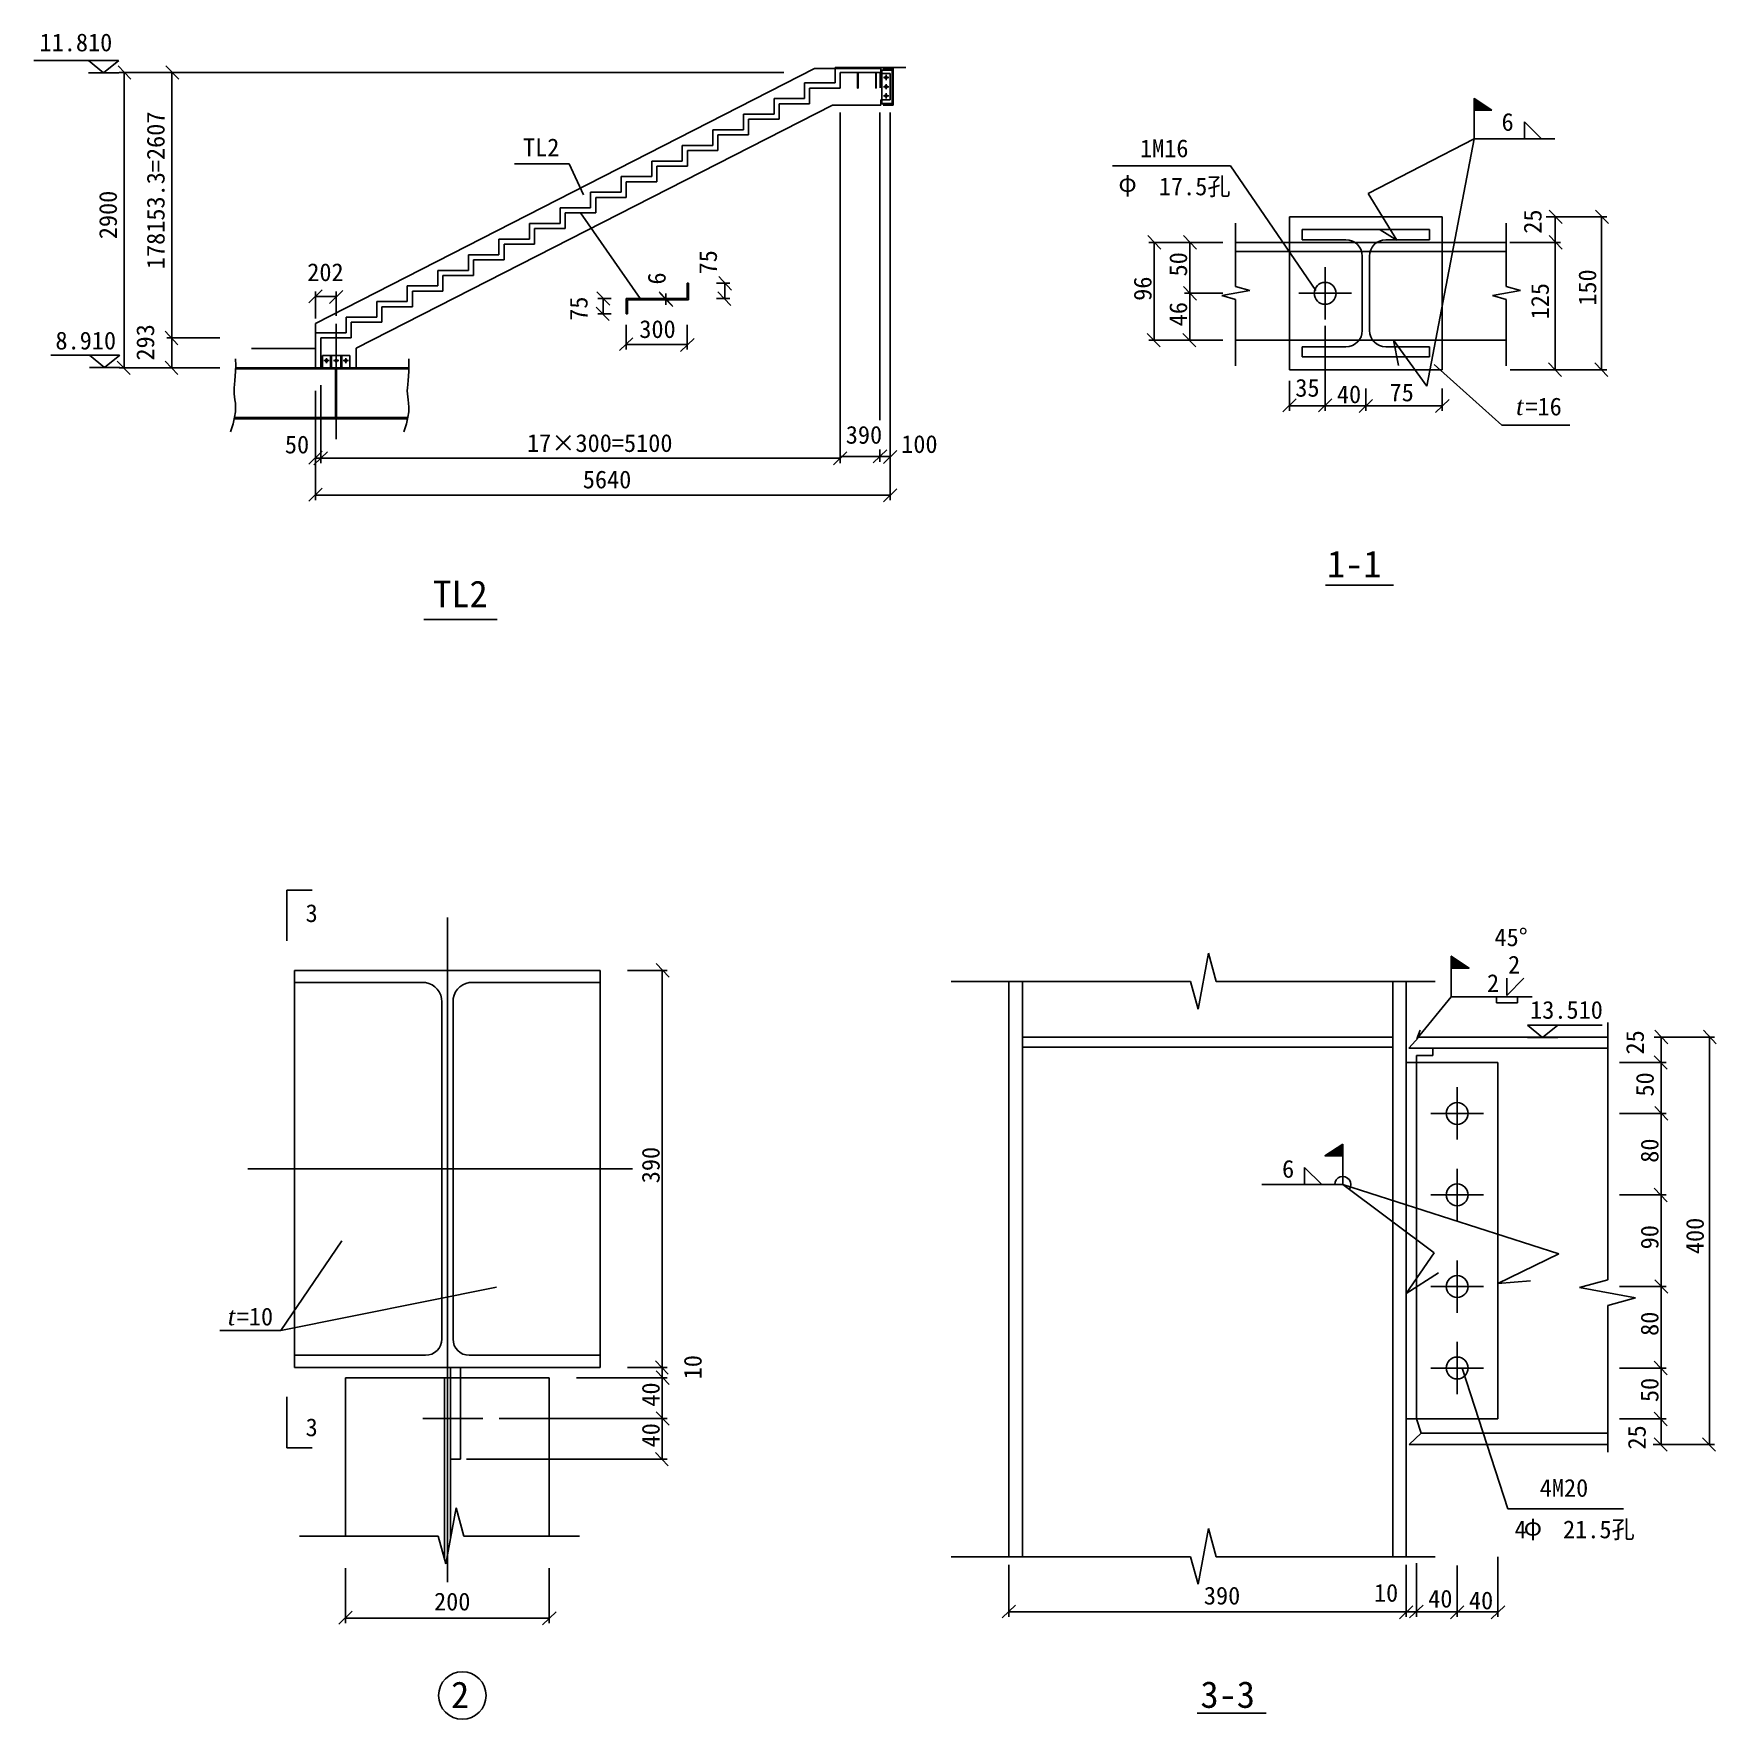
# Model space of a CAD drawing. Header units: metres. Extents: x 63 to 16579, y -2163 to 14389.
import ezdxf

# ---------------------------------------------------------------- set-up
doc = ezdxf.new("R2010")
doc.units = ezdxf.units.M
for name, color, linetype in [('LAYER1', 142, 'Continuous'), ('PUB_DIM', 3, 'Continuous'), ('S_E_STAIR', 4, 'Continuous'), ('中心线', 20, 'Continuous'), ('主次梁', 11, 'Continuous'), ('加强板', 3, 'Continuous'), ('尺寸', 42, 'Continuous'), ('引线', 9, 'Continuous'), ('标题', 4, 'Continuous'), ('梯板', 11, 'Continuous'), ('砼柱', 3, 'Continuous'), ('螺栓', 11, 'Continuous'), ('钢柱', 4, 'Continuous')]:
    doc.layers.add(name, color=color, linetype=linetype)

# ---------------------------------------------------------------- blocks, each defined once
blk = doc.blocks.new('_ARCHTICK')
at = {"color": 0, "linetype": 'ByBlock'}
blk.add_lwpolyline([(-1.32, -1.34), (1.33, 1.2)], dxfattribs=at)

msp = doc.modelspace()

# ---------------------------------------------------------------- hatches: boundary and pattern name
at = {"layer": '引线'}
h = msp.add_hatch(dxfattribs=at)
h.set_pattern_fill('SOLID')
h.paths.add_polyline_path([(14377.73, 13636.72), (14201.4, 13636.72), (14201.4, 13753.79)])
h = msp.add_hatch(dxfattribs=at)
h.set_pattern_fill('SOLID')
h.paths.add_polyline_path([(14154.95, 5212.66), (13978.62, 5212.66), (13978.62, 5329.73)])
h = msp.add_hatch(dxfattribs=at)
h.set_pattern_fill('SOLID')
h.paths.add_polyline_path([(12736.73, 3369.08), (12913.07, 3369.08), (12913.07, 3486.15)])

# ---------------------------------------------------------------- linework, layer by layer
for p, q in [((63.3, 14126.46), (896.75, 14126.46)), ((600.66, 14126.38), (749.21, 14006.18)), ((749.21, 14006.18), (898.05, 14126.46)), ((600.38, 14006.07), (898.05, 14006.07)), ((230.25, 11231.71), (906.65, 11231.71)), ((610.27, 11111.32), (907.94, 11111.32)), ((610.55, 11231.64), (759.11, 11111.44)), ((759.11, 11111.44), (907.94, 11231.71)), ((14726.1, 4654.01), (15460.22, 4654.01)), ((14726.48, 4653.94), (14875.04, 4533.74)), ((14875.04, 4533.74), (15023.87, 4654.01)), ((14726.2, 4533.62), (15023.87, 4533.62))]:
    msp.add_line(p, q)
at = {"layer": 'LAYER1'}
for p, q in [((7930, 13905.38), (7630, 13905.38)), ((7630, 13905.38), (7630, 13752.05)), ((8624.95, 14058.71), (7930, 14058.71)), ((7930, 14058.71), (7930, 13905.38)), ((7630, 13752.05), (7330, 13752.05)), ((7330, 13752.05), (7330, 13598.72)), ((7330, 13598.72), (7030, 13598.72)), ((7030, 13598.72), (7030, 13445.39)), ((7030, 13445.39), (6730, 13445.39)), ((6730, 13445.39), (6730, 13292.06)), ((6730, 13292.06), (6430, 13292.06)), ((6430, 13292.06), (6430, 13138.73)), ((6430, 13138.73), (6130, 13138.73)), ((6130, 13138.73), (6130, 12985.4)), ((6130, 12985.4), (5830, 12985.4)), ((5830, 12985.4), (5830, 12832.06)), ((5830, 12832.06), (5530, 12832.06)), ((5530, 12832.06), (5530, 12678.73)), ((5530, 12678.73), (5230, 12678.73)), ((5230, 12678.73), (5230, 12525.4)), ((5230, 12525.4), (4930, 12525.4)), ((4930, 12525.4), (4930, 12372.07)), ((4930, 12372.07), (4630, 12372.07)), ((4630, 12372.07), (4630, 12218.73)), ((4630, 12218.73), (4330, 12218.73)), ((4330, 12218.73), (4330, 12065.4)), ((4330, 12065.4), (4030, 12065.4)), ((4030, 12065.4), (4030, 11912.07)), ((3730, 11758.74), (3430, 11758.74)), ((3430, 11758.74), (3430, 11605.41)), ((4030, 11912.07), (3730, 11912.07)), ((3730, 11912.07), (3730, 11758.74)), ((3430, 11605.41), (3130, 11605.41)), ((3130, 11605.41), (3130, 11452.07)), ((3130, 11452.07), (2830, 11452.07)), ((2830, 11452.07), (2830, 11298.74)), ((2830, 11298.74), (2199.42, 11298.74))]:
    msp.add_line(p, q, dxfattribs=at)
at = {"layer": 'S_E_STAIR'}
for p, q in [((7728.63, 14048.71), (2830, 11544.97)), ((8380, 14048.71), (7728.63, 14048.71)), ((8380, 13998.71), (8380, 14048.71)), ((8380, 13998.71), (8470, 13998.71)), ((8403, 14048.46), (8403, 14048.71)), ((8403, 14048.71), (8499, 14048.71)), ((8480.74, 14033.4), (8412.26, 14038.49)), ((8470, 13998.71), (8470, 13738.71)), ((8490, 13868.71), (8490, 14023.42)), ((8499, 14048.71), (8499, 13868.71)), ((8380, 13738.71), (8470, 13738.71)), ((8380, 13688.71), (8380, 13738.71)), ((8490, 13713.99), (8490, 13868.71)), ((8499, 13868.71), (8499, 13868.71)), ((8499, 13868.71), (8499, 13688.71)), ((8499, 13861.2), (8499, 13861.2)), ((7903.19, 13688.71), (3230, 11300.19)), ((8380, 13688.71), (7903.19, 13688.71)), ((8403, 13688.71), (8403, 13688.96)), ((8499, 13688.71), (8403, 13688.71)), ((8412.26, 13698.93), (8480.74, 13704.02)), ((11861.25, 12340.02), (14518.3, 12340.02)), ((2830, 11544.97), (2830, 11108.74)), ((3230, 11300.19), (3230, 11108.74)), ((11861.25, 11380.02), (14518.3, 11380.02)), ((3230, 11108.74), (2830, 11108.74))]:
    msp.add_line(p, q, dxfattribs=at)
for centre, start, end in [((8413, 14048.46), 180, 265.75), ((8480, 14023.42), 360, 85.75), ((8413, 13688.96), 94.25, 180), ((8480, 13713.99), 274.25, 0)]:
    msp.add_arc(centre, 10, start, end, dxfattribs=at)
at = {"layer": '中心线'}
for p, q in [((3032, 11541.74), (3032, 10408.87)), ((4124.1, -817.26), (4124.1, 5709.77)), ((5941.15, 3241.6), (2165.54, 3241.6))]:
    msp.add_line(p, q, dxfattribs=at)
at = {"layer": '主次梁'}
for p, q in [((3746.12, 11096.74), (2045.41, 11096.74)), ((3746.34, 11108.74), (2045.63, 11108.74)), ((2032.36, 10608.74), (3733.06, 10608.74)), ((2035.15, 10620.74), (3735.85, 10620.74))]:
    msp.add_line(p, q, dxfattribs=at)
at = {"layer": '加强板'}
for p, q in [((12514.68, 12365.02), (12514.68, 12465.02)), ((12514.68, 12465.02), (13764.68, 12465.02)), ((13764.68, 12465.02), (13764.68, 12365.02)), ((11861.25, 12250.02), (14518.3, 12250.02)), ((12944.68, 12365.02), (12514.68, 12365.02)), ((13764.68, 12365.02), (13334.68, 12365.02)), ((13104.68, 11475.02), (13104.68, 12205.02)), ((13174.68, 12205.02), (13174.68, 11475.02)), ((12514.68, 11215.02), (12514.68, 11315.02)), ((12514.68, 11315.02), (12944.68, 11315.02)), ((13334.68, 11315.02), (13764.68, 11315.02)), ((13764.68, 11315.02), (13764.68, 11215.02)), ((13764.68, 11215.02), (12514.68, 11215.02)), ((2624.1, 1411.6), (2624.1, 5071.6)), ((5624.1, 5071.6), (5624.1, 1411.6)), ((9768.37, 4436.66), (9768.37, 4536.66)), ((9768.37, 4536.66), (13403.37, 4536.66)), ((13403.37, 4536.66), (13403.37, 4436.66)), ((13403.37, 4436.66), (9768.37, 4436.66)), ((13635.87, 4286.66), (13635.87, 786.66)), ((4154.1, 1291.6), (4254.1, 1291.6)), ((4154.1, 391.6), (4154.1, 1291.6)), ((4254.1, 1291.6), (4254.1, 391.6)), ((4254.1, 391.6), (4154.1, 391.6))]:
    msp.add_line(p, q, dxfattribs=at)
for centre, start, end in [((12944.68, 12205.02), 0, 90), ((13334.68, 12205.02), 90, 180), ((12944.68, 11475.02), 270, 0), ((13334.68, 11475.02), 180, 270)]:
    msp.add_arc(centre, 160, start, end, dxfattribs=at)
at = {"layer": '尺寸'}
for p, q in [((7425.41, 14008.75), (901.02, 14008.75)), ((951.02, 14008.75), (951.02, 11108.74)), ((7425.41, 14008.75), (1369.11, 14008.75)), ((1419.11, 11402.07), (1419.11, 14008.75)), ((7980, 13613.98), (7980, 10171.87)), ((7980, 13613.98), (7980, 10185.99)), ((8370, 13613.98), (8370, 10594.8)), ((8470, 13613.98), (8470, 10185.99)), ((14910.75, 12590.02), (15504.02, 12590.02)), ((14999.54, 12340.02), (14999.54, 12590.02)), ((15454.02, 12590.02), (15454.02, 11090.02)), ((11735.45, 12340.02), (11010.72, 12340.02)), ((11060.72, 12340.02), (11060.72, 11380.02)), ((11735.45, 12340.02), (11360.16, 12340.02)), ((11410.16, 11840.02), (11410.16, 12340.02)), ((14552.44, 12340.02), (15049.54, 12340.02)), ((14555.64, 12340.02), (15049.54, 12340.02)), ((14999.54, 11090.02), (14999.54, 12340.02)), ((6764.94, 11938.2), (6896.94, 11938.2)), ((6846.94, 11938.2), (6846.94, 11788.2)), ((2830, 11593.21), (2830, 11857.52)), ((3032, 11807.52), (2830, 11807.52)), ((3032, 11619.67), (3032, 11857.52)), ((5730.78, 11788.2), (5601.56, 11788.2)), ((5651.56, 11788.2), (5651.56, 11638.2)), ((6207.61, 11788.2), (6319.78, 11788.2)), ((6207.61, 11776.2), (6319.78, 11776.2)), ((6269.78, 11788.2), (6269.78, 11838.2)), ((6269.78, 11776.2), (6269.78, 11788.2)), ((6269.78, 11776.2), (6269.78, 11726.2)), ((6764.94, 11788.2), (6896.94, 11788.2)), ((11735.45, 11840.02), (11360.16, 11840.02)), ((11735.45, 11840.02), (11360.16, 11840.02)), ((11410.16, 11840.02), (11410.16, 11380.02)), ((5730.78, 11638.2), (5601.56, 11638.2)), ((5878.4, 11529.37), (5878.4, 11286.75)), ((6478.4, 11529.37), (6478.4, 11286.75)), ((12739.68, 11520.34), (12739.68, 10686.11)), ((12739.68, 11520.34), (12739.68, 10686.11)), ((1891.28, 11402.07), (1369.11, 11402.07)), ((1891.28, 11402.07), (1369.11, 11402.07)), ((1419.11, 11108.74), (1419.11, 11402.07)), ((6478.4, 11336.75), (5878.4, 11336.75)), ((11735.45, 11380.02), (11010.72, 11380.02)), ((11735.45, 11380.02), (11360.16, 11380.02)), ((1891.28, 11108.74), (901.02, 11108.74)), ((1891.28, 11108.74), (1369.11, 11108.74)), ((8470, 11108.25), (8470, 9808.91)), ((14555.64, 11090.02), (15504.02, 11090.02)), ((14555.64, 11090.02), (15049.54, 11090.02)), ((2880, 10937.85), (2880, 10171.87)), ((2880, 10937.85), (2880, 10171.87)), ((12389.68, 10978.88), (12389.68, 10686.11)), ((2830, 10882.6), (2830, 9808.91)), ((2830, 10882.6), (2830, 10171.87)), ((13139.68, 10904.16), (13139.68, 10686.11)), ((13139.68, 10904.16), (13139.68, 10686.11)), ((13889.68, 10904.16), (13889.68, 10686.11)), ((12739.68, 10736.11), (12389.68, 10736.11)), ((12739.68, 10736.11), (13139.68, 10736.11)), ((13139.68, 10736.11), (13889.68, 10736.11)), ((8370, 10307.69), (8370, 10185.99)), ((2830, 10221.87), (2880, 10221.87)), ((2880, 10221.87), (7980, 10221.87)), ((7980, 10235.99), (8370, 10235.99)), ((8370, 10235.99), (8470, 10235.99)), ((2830, 9858.91), (8470, 9858.91)), ((5892.62, 5191.6), (6282.25, 5191.6)), ((6232.25, 5191.6), (6232.25, 1291.6)), ((15971.07, 4536.66), (16562.41, 4536.66)), ((16036.87, 4286.66), (16036.87, 4536.66)), ((16512.41, 4536.66), (16512.41, 536.66)), ((15628.22, 4286.66), (16086.87, 4286.66)), ((15628.22, 4286.66), (16086.87, 4286.66)), ((16036.87, 4286.66), (16036.87, 3786.66)), ((15628.22, 3786.66), (16086.87, 3786.66)), ((15628.22, 3786.66), (16086.87, 3786.66)), ((16036.87, 3786.66), (16036.87, 2986.66)), ((15628.22, 2986.66), (16086.87, 2986.66)), ((15628.22, 2986.66), (16086.87, 2986.66)), ((16036.87, 2086.66), (16036.87, 2986.66)), ((15628.22, 2086.66), (16086.87, 2086.66)), ((15628.22, 2086.66), (16086.87, 2086.66)), ((16036.87, 1286.66), (16036.87, 2086.66)), ((5392.62, 1191.6), (6282.25, 1191.6)), ((5392.62, 1191.6), (6282.25, 1191.6)), ((5892.62, 1291.6), (6282.25, 1291.6)), ((5892.62, 1291.6), (6282.25, 1291.6)), ((6232.25, 1291.6), (6232.25, 1191.6)), ((6232.25, 1191.6), (6232.25, 791.6)), ((15628.22, 1286.66), (16086.87, 1286.66)), ((15628.22, 1286.66), (16086.87, 1286.66)), ((16036.87, 786.66), (16036.87, 1286.66)), ((4632.56, 791.6), (6282.25, 791.6)), ((4632.56, 791.6), (6282.25, 791.6)), ((6232.25, 791.6), (6232.25, 391.6)), ((15628.22, 786.66), (16086.87, 786.66)), ((15628.22, 786.66), (16086.87, 786.66)), ((16036.87, 786.66), (16036.87, 536.66)), ((15959.8, 536.66), (16562.41, 536.66)), ((4312.62, 391.6), (6282.25, 391.6)), ((9635.87, -646.2), (9635.87, -1157.62)), ((13535.87, -646.2), (13535.87, -1157.62)), ((13535.87, -646.2), (13535.87, -1157.62)), ((13635.87, -628.42), (13635.87, -1157.62)), ((13635.87, -628.42), (13635.87, -1157.62)), ((14035.87, -651.32), (14035.87, -1157.62)), ((14035.87, -651.32), (14035.87, -1157.62)), ((14435.87, -568.72), (14435.87, -1157.62)), ((3124.1, -677.51), (3124.1, -1218.09)), ((5124.1, -677.51), (5124.1, -1218.09)), ((13535.87, -1107.62), (9635.87, -1107.62)), ((13635.87, -1107.62), (13535.87, -1107.62)), ((13635.87, -1107.62), (14035.87, -1107.62)), ((14035.87, -1107.62), (14435.87, -1107.62)), ((3124.1, -1168.09), (5124.1, -1168.09))]:
    msp.add_line(p, q, dxfattribs=at)
at = {"layer": '引线'}
for p, q in [((14201.4, 13356.02), (14201.4, 13753.79)), ((14201.4, 13753.79), (14377.73, 13636.72)), ((14377.73, 13636.72), (14201.4, 13636.72)), ((14864.38, 13356.02), (14696.1, 13524.94)), ((14696.1, 13524.94), (14696.1, 13356.02)), ((14201.4, 13356.02), (13161.68, 12820.22)), ((14201.4, 13356.02), (13737.53, 10927.81)), ((14996.2, 13356.02), (14201.4, 13356.02)), ((5319.18, 13110.17), (4783.53, 13110.17)), ((5461.31, 12807.49), (5319.18, 13110.17)), ((11811.59, 13091.9), (10651.93, 13091.9)), ((12648.53, 11868.53), (11811.59, 13091.9)), ((13161.68, 12820.22), (13442.61, 12361.12)), ((5430, 12628.74), (6017.07, 11788.2)), ((11861.25, 12528.4), (11861.25, 11906.38)), ((13442.61, 12361.12), (13280.99, 12464.65)), ((14518.3, 12528.4), (14518.3, 11906.38)), ((12000.38, 11868.67), (11725.72, 11818.04)), ((11725.72, 11818.04), (11861.25, 11779.94)), ((11861.25, 11906.38), (12000.38, 11868.67)), ((11861.25, 11779.94), (11861.25, 11128.37)), ((14657.43, 11868.67), (14382.77, 11818.04)), ((14382.77, 11818.04), (14518.3, 11779.94)), ((14518.3, 11906.38), (14657.43, 11868.67)), ((14518.3, 11779.94), (14518.3, 11128.37)), ((13737.53, 10927.81), (13410.03, 11380.02)), ((13410.03, 11380.02), (13459.59, 11131.66)), ((2044.48, 11198.03), (2046.07, 11132.52)), ((2046.07, 11132.52), (2045.02, 11075.65)), ((3745.19, 11198.03), (3746.78, 11132.52)), ((3746.78, 11132.52), (3745.73, 11075.65)), ((13809.08, 11141.41), (14474.92, 10544.11)), ((2034.38, 10945.51), (2031.14, 10911.83)), ((2038.34, 10983.29), (2034.38, 10945.51)), ((2042.16, 11026.29), (2038.34, 10983.29)), ((2045.02, 11075.65), (2042.16, 11026.29)), ((3735.09, 10945.51), (3731.84, 10911.83)), ((3739.04, 10983.29), (3735.09, 10945.51)), ((3742.87, 11026.29), (3739.04, 10983.29)), ((3745.73, 11075.65), (3742.87, 11026.29)), ((2031.14, 10911.83), (2029.43, 10881.09)), ((2029.43, 10881.09), (2030.11, 10852.16)), ((2030.11, 10852.16), (2033.56, 10823.77)), ((2033.56, 10823.77), (2038.42, 10794.09)), ((2038.42, 10794.09), (2042.88, 10761.15)), ((2042.88, 10761.15), (2045.12, 10723.01)), ((3731.84, 10911.83), (3730.13, 10881.09)), ((3730.13, 10881.09), (3730.81, 10852.16)), ((3730.81, 10852.16), (3734.26, 10823.77)), ((3734.26, 10823.77), (3739.12, 10794.09)), ((3739.12, 10794.09), (3743.58, 10761.15)), ((3743.58, 10761.15), (3745.83, 10723.01)), ((2035.74, 10623.27), (2020.48, 10557.74)), ((2043.35, 10677.7), (2035.74, 10623.27)), ((2045.12, 10723.01), (2043.35, 10677.7)), ((3736.44, 10623.27), (3721.19, 10557.74)), ((3744.05, 10677.7), (3736.44, 10623.27)), ((3745.83, 10723.01), (3744.05, 10677.7)), ((2020.48, 10557.74), (1995.78, 10479.18)), ((3721.19, 10557.74), (3696.48, 10479.18)), ((14474.92, 10544.11), (15142.44, 10544.11)), ((11596.4, 5361.41), (11495.15, 4812.09)), ((11671.82, 5083.15), (11596.4, 5361.41)), ((13978.62, 4931.96), (13978.62, 5329.73)), ((13978.62, 5329.73), (14154.95, 5212.66)), ((14154.95, 5212.66), (13978.62, 5212.66)), ((11418.94, 5083.15), (9068.68, 5083.15)), ((11495.15, 4812.09), (11418.94, 5083.15)), ((13820.78, 5083.15), (11671.82, 5083.15)), ((14690.51, 5113.45), (14522.24, 4944.54)), ((14522.24, 4944.54), (14522.24, 5113.45)), ((13640.03, 4519.28), (13978.62, 4931.96)), ((13978.62, 4931.96), (14773.42, 4931.96)), ((14422.13, 4931.96), (14629.08, 4931.96)), ((14422.13, 4872.59), (14422.13, 4931.96)), ((14629.08, 4872.59), (14422.13, 4872.59)), ((14629.08, 4931.96), (14629.08, 4872.59)), ((15514.33, 4679.42), (15514.33, 2153.65)), ((13672.76, 4605.07), (13640.03, 4519.28)), ((14550.65, 4536.66), (14938.33, 4536.66)), ((12913.07, 3486.15), (12736.73, 3369.08)), ((12913.07, 3088.39), (12913.07, 3486.15)), ((12736.73, 3369.08), (12913.07, 3369.08)), ((12706.76, 3088.39), (12538.48, 3257.3)), ((12538.48, 3257.3), (12538.48, 3088.39)), ((12118.27, 3088.39), (12913.07, 3088.39)), ((12913.07, 3088.39), (15032.88, 2406.71)), ((12913.07, 3088.39), (13811.08, 2418.05)), ((3088.74, 2537.08), (2490.47, 1654.6)), ((13811.08, 2418.05), (13535.87, 2019.35)), ((15032.88, 2406.71), (14435.87, 2115.58)), ((13535.87, 2019.35), (13852.37, 2222.11)), ((15514.33, 2153.65), (15236.08, 2078.23)), ((2490.47, 1654.6), (4605.03, 2081.13)), ((14435.87, 2115.58), (14754.75, 2142.05)), ((15236.08, 2078.23), (15785.39, 1976.98)), ((15785.39, 1976.98), (15514.33, 1900.77)), ((15514.33, 1900.77), (15514.33, 460.78)), ((2490.47, 1654.6), (1889.28, 1654.6)), ((14085.16, 1286.66), (14533.35, -95.58)), ((4209.41, -85.84), (4108.16, -635.15)), ((4284.83, -364.09), (4209.41, -85.84)), ((14533.35, -95.58), (15667.51, -95.58)), ((11596.4, -287.52), (11495.15, -836.83)), ((11671.82, -565.77), (11596.4, -287.52)), ((4031.95, -364.09), (2672.64, -364.09)), ((4108.16, -635.15), (4031.95, -364.09)), ((5421.28, -364.09), (4284.83, -364.09)), ((11418.94, -565.77), (9068.68, -565.77)), ((11495.15, -836.83), (11418.94, -565.77)), ((13820.78, -565.77), (11671.82, -565.77))]:
    msp.add_line(p, q, dxfattribs=at)
msp.add_arc((12913.07, 3088.39), 79.48, 323.26, 180, dxfattribs=at)
at = {"layer": '标题'}
for p, q in [((13411.5, 8974.57), (12743.94, 8974.57)), ((3891.84, 8635.97), (4612.64, 8635.97)), ((2796.83, 5980.13), (2546.83, 5980.13)), ((2546.83, 5980.13), (2546.83, 5480.13)), ((2546.83, 503.07), (2546.83, 1003.07)), ((2796.83, 503.07), (2546.83, 503.07)), ((12162.02, -2103.41), (11482.42, -2103.41))]:
    msp.add_line(p, q, dxfattribs=at)
msp.add_circle((4270.17, -1929.23), 233.32, dxfattribs=at)
at = {"layer": '梯板'}
for p, q in [((8373, 14008.74), (7980, 14008.74)), ((7980, 14008.74), (7980, 13933.74)), ((7980, 13930.4), (7980, 13855.4)), ((8151, 14002.71), (8151, 13852.71)), ((8157, 14002.71), (8151, 14002.71)), ((8157, 13852.71), (8157, 14002.71)), ((8328, 14002.71), (8328, 13852.71)), ((8334, 14002.71), (8328, 14002.71)), ((8334, 13852.71), (8334, 14002.71)), ((8373, 13858.71), (8373, 14008.74)), ((7980, 13855.4), (7680, 13855.4)), ((7680, 13855.4), (7680, 13780.4)), ((7680, 13777.07), (7680, 13702.07)), ((8151, 13852.71), (8157, 13852.71)), ((8328, 13852.71), (8334, 13852.71)), ((7680, 13702.07), (7380, 13702.07)), ((7380, 13702.07), (7380, 13627.07)), ((7380, 13623.74), (7380, 13548.74)), ((7380, 13548.74), (7080, 13548.74)), ((7080, 13548.74), (7080, 13473.74)), ((7080, 13470.4), (7080, 13395.4)), ((6780, 13242.07), (6480, 13242.07)), ((6480, 13242.07), (6480, 13167.07)), ((7080, 13395.4), (6780, 13395.4)), ((6780, 13395.4), (6780, 13320.4)), ((6780, 13317.07), (6780, 13242.07)), ((6480, 13088.74), (6180, 13088.74)), ((6180, 13088.74), (6180, 13013.74)), ((6480, 13163.74), (6480, 13088.74)), ((6180, 12935.4), (5880, 12935.4)), ((5880, 12935.4), (5880, 12860.4)), ((6180, 13010.4), (6180, 12935.4)), ((5880, 12782.07), (5580, 12782.07)), ((5580, 12782.07), (5580, 12707.07)), ((5880, 12857.07), (5880, 12782.07)), ((5580, 12628.74), (5280, 12628.74)), ((5280, 12628.74), (5280, 12553.74)), ((5580, 12703.74), (5580, 12628.74)), ((5280, 12475.41), (4980, 12475.41)), ((4980, 12475.41), (4980, 12400.41)), ((5280, 12550.41), (5280, 12475.41)), ((4980, 12322.07), (4680, 12322.07)), ((4680, 12322.07), (4680, 12247.07)), ((4980, 12397.07), (4980, 12322.07)), ((4680, 12168.74), (4380, 12168.74)), ((4380, 12168.74), (4380, 12093.74)), ((4380, 12090.41), (4380, 12015.41)), ((4680, 12243.74), (4680, 12168.74)), ((4380, 12015.41), (4080, 12015.41)), ((4080, 12015.41), (4080, 11940.41)), ((4080, 11937.07), (4080, 11862.07)), ((6478.4, 11938.2), (6490.4, 11938.2)), ((6478.4, 11938.2), (6478.4, 11788.2)), ((6490.4, 11938.2), (6490.4, 11776.2)), ((4080, 11862.07), (3780, 11862.07)), ((3780, 11862.07), (3780, 11787.07)), ((3780, 11783.74), (3780, 11708.74)), ((6478.4, 11788.2), (5878.4, 11788.2)), ((5878.4, 11788.2), (5878.4, 11638.2)), ((6490.4, 11776.2), (5890.4, 11776.2)), ((5890.4, 11776.2), (5890.4, 11638.2)), ((3780, 11708.74), (3480, 11708.74)), ((3480, 11708.74), (3480, 11633.74)), ((3480, 11630.41), (3480, 11555.41)), ((5878.4, 11638.2), (5890.4, 11638.2)), ((3480, 11555.41), (3180, 11555.41)), ((3180, 11555.41), (3180, 11480.41)), ((3180, 11477.07), (3180, 11402.07)), ((3180, 11402.07), (2880, 11402.07)), ((2880, 11402.07), (2880, 11108.74)), ((2880, 11108.74), (2880, 11108.74)), ((2880, 11108.74), (2880, 11108.74))]:
    msp.add_line(p, q, dxfattribs=at)
at = {"layer": '砼柱'}
for p, q in [((8390, 14032.71), (8490, 14032.71)), ((8390, 13704.71), (8390, 14032.71)), ((8490, 14032.71), (8490, 13704.71)), ((8490, 13704.71), (8390, 13704.71)), ((3167, 11228.74), (2897, 11228.74)), ((2897, 11228.74), (2897, 11108.74)), ((2897, 11108.74), (3167, 11108.74)), ((2932, 11108.74), (3167, 11108.74)), ((2987, 11228.74), (2977, 11228.74)), ((2977, 11228.74), (2977, 11108.74)), ((2977, 11108.74), (2987, 11108.74)), ((2987, 11108.74), (2987, 11228.74)), ((3037, 11096.74), (3027, 11096.74)), ((3027, 11096.74), (3027, 10620.74)), ((3037, 10620.74), (3037, 11096.74)), ((3077, 11108.74), (3077, 11228.74)), ((3077, 11228.74), (3087, 11228.74)), ((3087, 11108.74), (3077, 11108.74)), ((3087, 11228.74), (3087, 11108.74)), ((3167, 11108.74), (3167, 11228.74)), ((3027, 10620.74), (3037, 10620.74))]:
    msp.add_line(p, q, dxfattribs=at)
at = {"layer": '螺栓'}
for p, q in [((8404.25, 13958.71), (8455.75, 13958.71)), ((8430, 13932.96), (8430, 13984.46)), ((8404.25, 13868.71), (8455.75, 13868.71)), ((8404.25, 13778.71), (8455.75, 13778.71)), ((8430, 13842.96), (8430, 13894.46)), ((8430, 13752.96), (8430, 13804.46)), ((12739.68, 12097.52), (12739.68, 11582.52)), ((12997.18, 11840.02), (12482.18, 11840.02)), ((2911.25, 11178.74), (2962.75, 11178.74)), ((2937, 11204.49), (2937, 11152.99)), ((3006.25, 11178.74), (3057.75, 11178.74)), ((3032, 11204.49), (3032, 11152.99)), ((3152.75, 11178.74), (3101.25, 11178.74)), ((3127, 11204.49), (3127, 11152.99)), ((14035.87, 4044.16), (14035.87, 3529.16)), ((14293.37, 3786.66), (13778.37, 3786.66)), ((14035.87, 3244.16), (14035.87, 2729.16)), ((14293.37, 2986.66), (13778.37, 2986.66)), ((14035.87, 2344.16), (14035.87, 1829.16)), ((14293.37, 2086.66), (13778.37, 2086.66)), ((14035.87, 1544.16), (14035.87, 1029.16)), ((14293.37, 1286.66), (13778.37, 1286.66)), ((4471.74, 791.6), (3884.16, 791.6)), ((3956.06, 791.6), (4415.38, 791.6))]:
    msp.add_line(p, q, dxfattribs=at)
for centre, radius in [((8430, 13958.71), 10.75), ((8430, 13868.71), 10.75), ((8430, 13778.71), 10.75), ((12739.68, 11840.02), 107.5), ((2937, 11178.74), 10.75), ((3032, 11178.74), 10.75), ((3127, 11178.74), 10.75), ((14035.87, 3786.66), 107.5), ((14035.87, 2986.66), 107.5), ((14035.87, 2086.66), 107.5), ((14035.87, 1286.66), 107.5)]:
    msp.add_circle(centre, radius, dxfattribs=at)
at = {"layer": '钢柱'}
for p, q in [((12389.68, 11090.02), (12389.68, 12590.02)), ((12389.68, 12590.02), (13889.68, 12590.02)), ((13889.68, 12590.02), (13889.68, 11090.02)), ((13889.68, 11090.02), (12389.68, 11090.02)), ((2624.1, 5071.6), (2624.1, 5191.6)), ((2624.1, 5191.6), (5624.1, 5191.6)), ((5624.1, 5191.6), (5624.1, 5071.6)), ((3909.1, 5071.6), (2624.1, 5071.6)), ((5624.1, 5071.6), (4339.1, 5071.6)), ((9635.87, -565.77), (9635.87, 5083.15)), ((9768.37, -565.77), (9768.37, 5083.15)), ((13403.37, -565.77), (13403.37, 5083.15)), ((13535.87, -565.77), (13535.87, 5083.15)), ((4069.1, 1571.6), (4069.1, 4881.6)), ((4179.1, 4881.6), (4179.1, 1571.6)), ((13561.09, 4426.66), (13661.09, 4536.66)), ((15514.33, 4536.66), (13661.09, 4536.66)), ((15514.33, 4426.66), (15514.33, 4536.66)), ((13561.09, 4426.66), (15514.33, 4426.66)), ((13635.87, 4356.66), (13635.87, 4286.66)), ((13635.87, 4356.66), (13796.37, 4356.66)), ((13796.37, 4356.66), (13796.37, 4426.66)), ((15514.33, 4426.66), (14435.87, 4426.66)), ((14435.87, 4286.66), (13535.87, 4286.66)), ((14435.87, 786.66), (14435.87, 4286.66)), ((2624.1, 1411.6), (3909.1, 1411.6)), ((2624.1, 1291.6), (2624.1, 1411.6)), ((4339.1, 1411.6), (5624.1, 1411.6)), ((5624.1, 1411.6), (5624.1, 1291.6)), ((5624.1, 1291.6), (2624.1, 1291.6)), ((3124.1, -364.09), (3124.1, 1191.6)), ((3124.1, 1191.6), (5124.1, 1191.6)), ((4094.1, -585.17), (4094.1, 1191.6)), ((4154.1, -385.87), (4154.1, 1191.6)), ((5124.1, 1191.6), (5124.1, -364.09)), ((14435.87, 786.66), (13535.87, 786.66)), ((13684.08, 646.66), (13635.87, 786.66)), ((13563.73, 536.66), (13684.08, 646.66)), ((13563.73, 536.66), (15514.33, 536.66)), ((15514.33, 646.66), (13684.08, 646.66)), ((14435.87, 646.66), (15514.33, 646.66)), ((15514.33, 536.66), (15514.33, 646.66))]:
    msp.add_line(p, q, dxfattribs=at)
for centre, radius, start, end in [((3881.14, 4885.69), 188.01, 358.76, 81.45), ((4367.07, 4885.69), 188.01, 98.55, 181.24), ((3909.1, 1571.6), 160, 270, 360), ((4339.1, 1571.6), 160, 180, 270)]:
    msp.add_arc(centre, radius, start, end, dxfattribs=at)

# ---------------------------------------------------------------- block references
at = {"layer": '尺寸', "xscale": 50, "yscale": 50, "zscale": 50}
for p, rotation in [((951.02, 14008.75), 90), ((1419.11, 14008.75), 90), ((14999.54, 12590.02), 90), ((15454.02, 12590.02), 90), ((11060.72, 12340.02), 90), ((11410.16, 12340.02), 90), ((14999.54, 12340.02), 90), ((6846.94, 11938.2), 90), ((2830, 11807.52), 180), ((5651.56, 11788.2), 90), ((6269.78, 11788.2), 270), ((6269.78, 11776.2), 90), ((6846.94, 11788.2), 270), ((11410.16, 11840.02), 90), ((5651.56, 11638.2), 270), ((1419.11, 11402.07), 270), ((11060.72, 11380.02), 270), ((11410.16, 11380.02), 270), ((5878.4, 11336.75), 180), ((951.02, 11108.74), 270), ((1419.11, 11108.74), 270), ((14999.54, 11090.02), 270), ((15454.02, 11090.02), 270), ((12389.68, 10736.11), 180), ((12739.68, 10736.11), 180), ((2830, 10221.87), 180), ((8370, 10235.99), 180), ((2830, 9858.91), 180), ((6232.25, 5191.6), 90), ((16036.87, 4536.66), 90), ((16512.41, 4536.66), 90), ((16036.87, 4286.66), 270), ((16036.87, 3786.66), 90), ((16036.87, 2986.66), 270), ((16036.87, 2086.66), 90), ((6232.25, 1291.6), 270), ((16036.87, 1286.66), 270), ((6232.25, 1191.6), 90), ((6232.25, 791.6), 90), ((16036.87, 786.66), 270), ((16036.87, 536.66), 270), ((16512.41, 536.66), 270), ((6232.25, 391.6), 270), ((3124.1, -1168.09), 180), ((9635.87, -1107.62), 180), ((13635.87, -1107.62), 180)]:
    msp.add_blockref('_ARCHTICK', p, dxfattribs=dict(at, rotation=rotation))
for p in [(3032, 11807.52), (6478.4, 11336.75), (13139.68, 10736.11), (13889.68, 10736.11), (2880, 10221.87), (7980, 10221.87), (8470, 10235.99), (8470, 9858.91), (5124.1, -1168.09), (13535.87, -1107.62), (14035.87, -1107.62), (14435.87, -1107.62)]:
    msp.add_blockref('_ARCHTICK', p, dxfattribs=at)

# ---------------------------------------------------------------- texts
for s, p in [('178153.3=2607', (1347.85, 12077.29)), ('2900', (879.77, 12371.25)), ('25', (14864.18, 12425.17)), ('75', (6769.69, 12025.24)), ('50', (11385.16, 12005.64)), ('6', (6265.93, 11925.93)), ('96', (11035.72, 11766.27)), ('125', (14936.1, 11583.77)), ('150', (15401.06, 11718.14)), ('75', (5499.61, 11569.77)), ('46', (11385.16, 11516.27)), ('293', (1245.66, 11179.44)), ('25', (15868.75, 4365.57)), ('50', (15965.45, 3952.28)), ('80', (16011.87, 3302.28)), ('390', (6207.25, 3100.98)), ('90', (16011.87, 2452.28)), ('400', (16457.09, 2405.41)), ('80', (16011.87, 1602.28)), ('10', (6619.75, 1175.98)), ('50', (16011.87, 952.28)), ('40', (6207.25, 907.23)), ('40', (6207.25, 507.23)), ('25', (15887.02, 486.1))]:
    msp.add_text(s, height=175, rotation=90).set_placement(p)
for s, p in [('202', (2748.25, 11959.77)), ('300', (6007.69, 11401.17)), ('35', (12447.29, 10824.69)), ('40', (12855.3, 10761.11)), ('75', (13372.56, 10779.59)), ('50', (2528.68, 10267.89)), ('17×300=5100', (4905, 10282.36)), ('390', (8034.38, 10363.13)), ('100', (8578.44, 10272.2)), ('5640', (5453.13, 9924.47)), ('200', (3992.85, -1093.79)), ('390', (11549.72, -1035.48)), ('10', (13218.9, -1008.11)), ('40', (13751.49, -1065.57)), ('40', (14151.49, -1082.62))]:
    msp.add_text(s, height=175).set_placement(p)
at = {"char_height": 175, "attachment_point": 1}
for insert in [(14613.64, 10818.99), (1968.24, 1881.11)]:
    msp.add_mtext('{\\fTimes New Roman|b0|i1|c0|p18;t}', dxfattribs=dict(at, insert=insert))
at = {"layer": 'PUB_DIM'}
for s, height, p in [('11.810', 175, (120.19, 14216.21)), ('6', 175, (14471.46, 13435.35)), ('TL2', 175, (4865.97, 13185.24)), ('1M16', 175, (10922.19, 13176.27)), ('φ', 175, (10710.26, 12836.73)), ('   17.5孔', 175, (10750.4, 12802.34)), ('8.910', 175, (276.53, 11288.62)), ('=16', 175, (14705.69, 10640.97)), ('1-1', 262, (12758.65, 9051.62)), ('TL2', 262, (3984.09, 8757.53)), ('3', 175, (2732.02, 5665.91)), ('45%%D', 175, (14402.16, 5429.22)), ('2', 175, (14535.5, 5160.18)), ('2', 175, (14328.55, 4978.9)), ('13.510', 175, (14751.73, 4716.32)), ('6', 175, (12317.26, 3155.14)), ('=10', 175, (2055.94, 1704.8)), ('3', 175, (2732.02, 617.3)), ('4M20', 175, (14846.53, 22.06)), ('4   21.5孔', 175, (14598.82, -385.14)), ('φ', 175, (14688.74, -358.73)), ('2', 262, (4159.93, -2053.19)), ('3-3', 262, (11516.42, -2050.81))]:
    msp.add_text(s, height=height, dxfattribs=at).set_placement(p)

doc.saveas('drawing.dxf')
